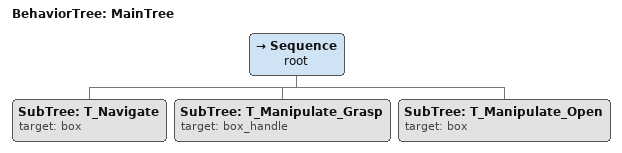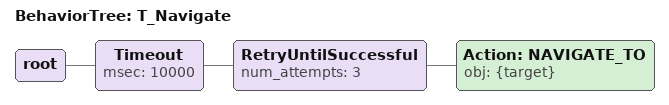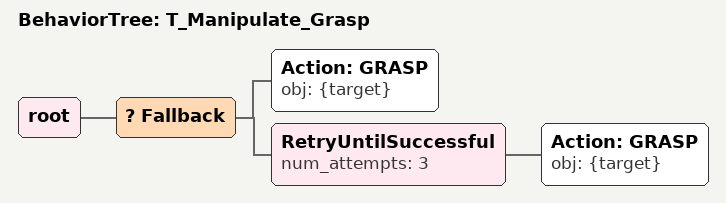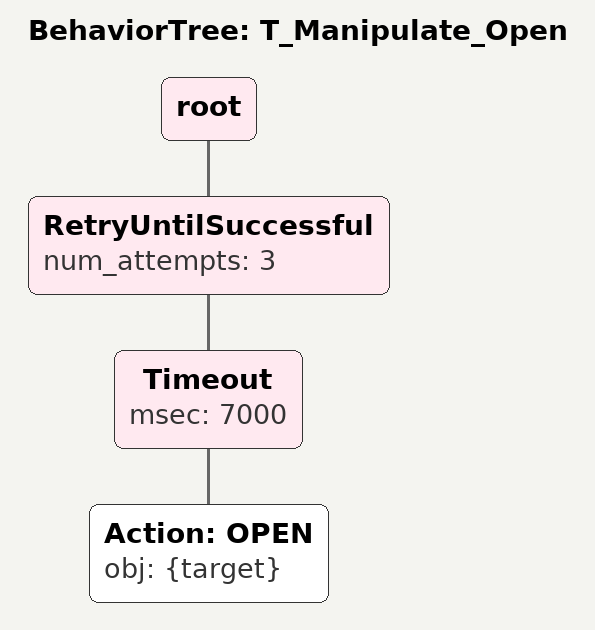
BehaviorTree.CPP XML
<root main_tree_to_execute="MainTree">
  <BehaviorTree ID="MainTree">
    <Sequence name="root">
      <!-- Timeout: Prevent stuck navigation to box -->
      <SubTree ID="T_Navigate" target="box"/>
      <!-- Fallback: Robust grasp with retry if handle slips -->
      <SubTree ID="T_Manipulate_Grasp" target="box_handle"/>
      <!-- Retry: Robust opening in case of resistance -->
      <SubTree ID="T_Manipulate_Open" target="box"/>
    </Sequence>
  </BehaviorTree>
  <BehaviorTree ID="T_Navigate">
    <root>
      <Timeout msec="10000">
        <RetryUntilSuccessful num_attempts="3">
          <Action ID="NAVIGATE_TO" obj="{target}"/>
        </RetryUntilSuccessful>
      </Timeout>
    </root>
  </BehaviorTree>
  <BehaviorTree ID="T_Manipulate_Grasp">
    <root>
      <Fallback>
        <Action ID="GRASP" obj="{target}"/>
        <RetryUntilSuccessful num_attempts="3">
          <Action ID="GRASP" obj="{target}"/>
        </RetryUntilSuccessful>
      </Fallback>
    </root>
  </BehaviorTree>
  <BehaviorTree ID="T_Manipulate_Open">
    <root>
      <RetryUntilSuccessful num_attempts="3">
        <Timeout msec="7000">
          <Action ID="OPEN" obj="{target}"/>
        </Timeout>
      </RetryUntilSuccessful>
    </root>
  </BehaviorTree>
</root>
